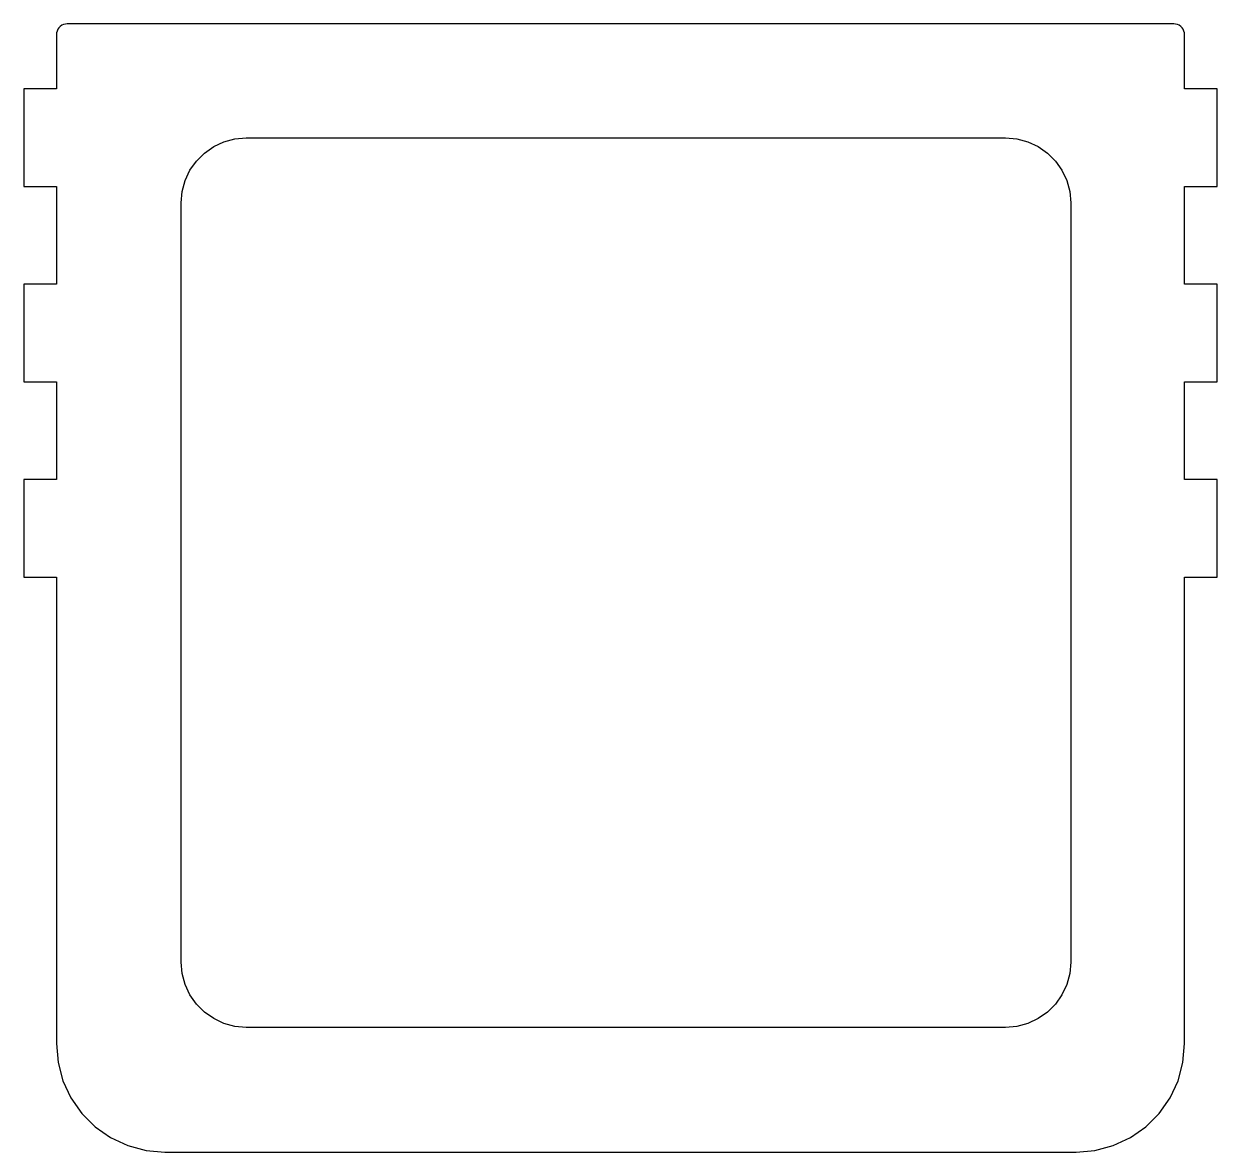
# Model space of a CAD drawing. Header units: metres. Extents: x -3 to 107, y 0 to 104.
import ezdxf

# ---------------------------------------------------------------- set-up
doc = ezdxf.new("R2010")
doc.units = ezdxf.units.M

msp = doc.modelspace()

# ---------------------------------------------------------------- linework, layer by layer
for p, q in [((0.133972, 103.5), (0.060303, 103.342)), ((0.233948, 103.643), (0.133972, 103.5)), ((0.357208, 103.766), (0.233948, 103.643)), ((0.5, 103.866), (0.357208, 103.766)), ((0.657974, 103.94), (0.5, 103.866)), ((0.82634, 103.985), (0.657974, 103.94)), ((1, 104), (0.82634, 103.985)), ((103, 104), (1, 104)), ((103.174, 103.985), (103, 104)), ((103.342, 103.94), (103.174, 103.985)), ((103.5, 103.866), (103.342, 103.94)), ((103.643, 103.766), (103.5, 103.866)), ((103.766, 103.643), (103.643, 103.766)), ((103.866, 103.5), (103.766, 103.643)), ((103.94, 103.342), (103.866, 103.5)), ((0.015182, 103.174), (0, 103)), ((0, 103), (0, 98)), ((0.060303, 103.342), (0.015182, 103.174)), ((103.985, 103.174), (103.94, 103.342)), ((104, 103), (103.985, 103.174)), ((104, 98), (104, 103)), ((0, 98), (-3, 98)), ((-3, 98), (-3, 89)), ((107, 98), (104, 98)), ((107, 89), (107, 98)), ((16.4581, 93.4088), (17.5, 93.5)), ((17.5, 93.5), (87.5, 93.5)), ((87.5, 93.5), (88.5419, 93.4088)), ((13.6433, 92.0963), (14.5, 92.6962)), ((14.5, 92.6962), (15.4479, 93.1382)), ((15.4479, 93.1382), (16.4581, 93.4088)), ((88.5419, 93.4088), (89.5521, 93.1382)), ((89.5521, 93.1382), (90.5, 92.6962)), ((90.5, 92.6962), (91.3567, 92.0963)), ((12.3038, 90.5), (12.9037, 91.3567)), ((12.9037, 91.3567), (13.6433, 92.0963)), ((91.3567, 92.0963), (92.0963, 91.3567)), ((92.0963, 91.3567), (92.6962, 90.5)), ((11.8618, 89.5521), (12.3038, 90.5)), ((92.6962, 90.5), (93.1382, 89.5521)), ((11.5911, 88.5419), (11.8618, 89.5521)), ((93.1382, 89.5521), (93.4088, 88.5419)), ((-3, 89), (0, 89)), ((0, 89), (0, 80)), ((11.5, 87.5), (11.5911, 88.5419)), ((93.4088, 88.5419), (93.5, 87.5)), ((104, 80), (104, 89)), ((104, 89), (107, 89)), ((11.5, 17.5), (11.5, 87.5)), ((93.5, 87.5), (93.5, 17.5)), ((0, 80), (-3, 80)), ((-3, 80), (-3, 71)), ((107, 80), (104, 80)), ((107, 71), (107, 80)), ((-3, 71), (0, 71)), ((0, 71), (0, 62)), ((104, 62), (104, 71)), ((104, 71), (107, 71)), ((0, 62), (-3, 62)), ((-3, 62), (-3, 53)), ((107, 62), (104, 62)), ((107, 53), (107, 62)), ((-3, 53), (0, 53)), ((0, 53), (0, 10)), ((104, 10), (104, 53)), ((104, 53), (107, 53)), ((11.5911, 16.4581), (11.5, 17.5)), ((93.5, 17.5), (93.4088, 16.4581)), ((11.8618, 15.4479), (11.5911, 16.4581)), ((12.3038, 14.5), (11.8618, 15.4479)), ((93.1382, 15.4479), (92.6962, 14.5)), ((93.4088, 16.4581), (93.1382, 15.4479)), ((12.9037, 13.6433), (12.3038, 14.5)), ((92.6962, 14.5), (92.0963, 13.6433)), ((13.6433, 12.9037), (12.9037, 13.6433)), ((92.0963, 13.6433), (91.3567, 12.9037)), ((14.5, 12.3038), (13.6433, 12.9037)), ((15.4479, 11.8618), (14.5, 12.3038)), ((90.5, 12.3038), (89.5521, 11.8618)), ((91.3567, 12.9037), (90.5, 12.3038)), ((16.4581, 11.5911), (15.4479, 11.8618)), ((17.5, 11.5), (16.4581, 11.5911)), ((87.5, 11.5), (17.5, 11.5)), ((88.5419, 11.5911), (87.5, 11.5)), ((89.5521, 11.8618), (88.5419, 11.5911)), ((0, 10), (0.151917, 8.2635)), ((103.848, 8.2635), (104, 10)), ((0.151917, 8.2635), (0.603073, 6.57979)), ((103.397, 6.57979), (103.848, 8.2635)), ((0.603073, 6.57979), (1.33974, 5)), ((102.66, 5), (103.397, 6.57979)), ((1.33974, 5), (2.33955, 3.57211)), ((101.66, 3.57211), (102.66, 5)), ((2.33955, 3.57211), (3.57211, 2.33955)), ((100.428, 2.33955), (101.66, 3.57211)), ((3.57211, 2.33955), (5, 1.33974)), ((99, 1.33974), (100.428, 2.33955)), ((5, 1.33974), (6.57979, 0.603073)), ((97.4202, 0.603073), (99, 1.33974)), ((6.57979, 0.603073), (8.2635, 0.151917)), ((8.2635, 0.151917), (10, 0)), ((10, 0), (94, 0)), ((94, 0), (95.7365, 0.151917)), ((95.7365, 0.151917), (97.4202, 0.603073))]:
    msp.add_line(p, q)

doc.saveas('drawing.dxf')
